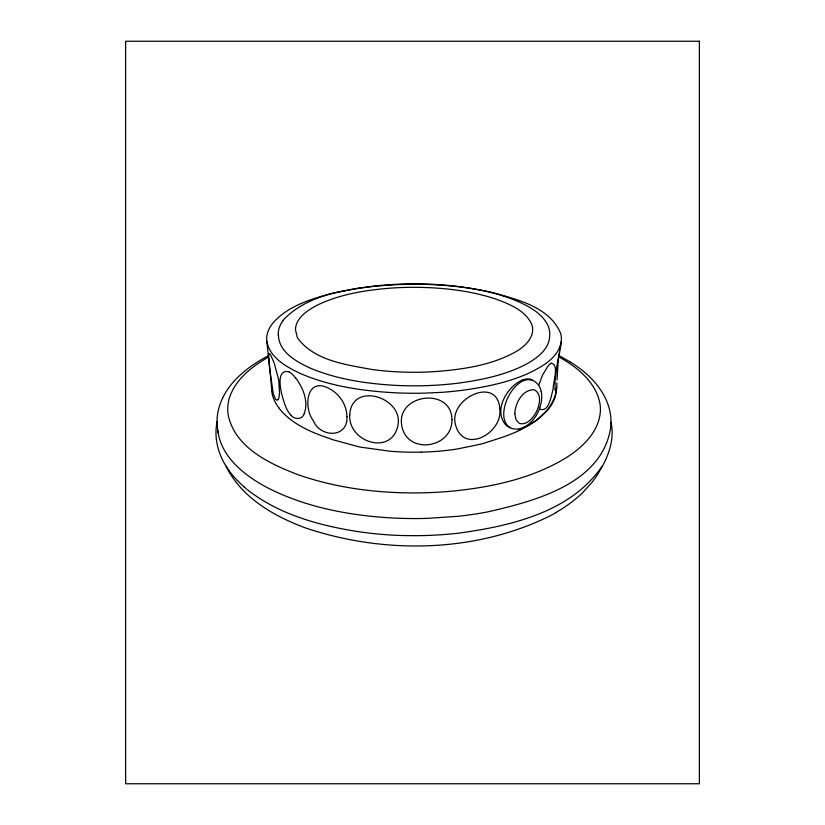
<?xml version="1.0" encoding="UTF-8"?>
<svg xmlns="http://www.w3.org/2000/svg" width="825" height="825" viewBox="0 0 825 825"><rect width="100%" height="100%" fill="white"/><g stroke="black" fill="none" stroke-linecap="round" stroke-linejoin="round"><path stroke-width="1.24" d="M217.037 422.183L217.099 421.874A52.418 52.418 0 0 0 217.645 428.969C220.131 456.4 244.241 475.324 266.815 487.4C304.611 506.921 347.243 515.13 389.4 517.811A427.649 427.649 0 0 0 427.711 518.358L458.143 516.285A362.938 362.938 0 0 0 487.451 511.943C533.868 501.311 600.59 484.327 610.417 429.309A52.264 52.264 0 0 0 610.964 422.183C611.253 398.867 595.042 378.881 576.685 366.259A141.364 141.364 0 0 0 569.827 361.711M268.641 355.647L271.899 391.432M268.641 355.585L269.115 353.492M557.04 379.902L558.298 359.37L560.557 345.84A3.754 3.754 0 0 1 560.773 345.242M556.896 382.841C557.752 405.106 538.302 422.596 518.327 430.382M279.613 393.783L278.695 379.861L274.333 363.557M556.566 387.461L556.122 390.277A2.176 2.176 0 0 1 555.782 391.112M493.618 292.813C518.234 299.836 550.007 307.302 560.67 333.506A21.388 21.388 0 0 1 561.32 341.241L560.144 349.687M561.309 341.241C558.566 358.215 541.148 367.342 527.041 373.972C506.859 382.718 485.11 387.162 463.413 390.153A354.853 354.853 0 0 1 441.396 392.36L424.452 393.143A403.518 403.518 0 0 1 390.534 392.545C360.092 390.565 329.35 385.832 301.115 373.838C286.997 367.197 269.569 358.029 266.815 341.045L269.548 368.063M556.535 368.259L555.081 380.263L555.06 389.049M556.576 367.981L557.514 362.629M557.535 362.536L558.927 355.503L569.827 361.711M217.078 421.988C213.531 438.9 218.821 456.637 228.886 470.363M558.968 355.338L559.711 351.759M555.462 395.536L555.246 396.34M541.19 391.504A17.459 17.459 0 0 0 538.673 385.399L542.633 374.921L547.79 366.444A12.798 12.798 0 0 1 551.183 363.175M539.901 407.612C537.023 415.779 531.609 423.586 523.638 427.422M304.229 413.707C308.725 401.486 303.136 387.843 295.69 377.994M610.964 422.183C614.976 439.694 608.18 457.112 599.136 471.869A86.501 86.501 0 0 1 592.175 482.182L582.099 493.267A140.724 140.724 0 0 1 555.864 512.531M304.198 413.779C302.249 419.781 294.339 419.843 290.978 415.119M222.626 397.97L224.534 394.34A65.546 65.546 0 0 1 225.225 393.133C235.177 376.509 251.439 364.691 268.3 355.761M601.972 466.424C570.632 512.356 510.211 526.103 458.514 533.167A402.889 402.889 0 0 1 415.552 535.683L403.105 535.559A375.571 375.571 0 0 1 354.502 531.063C316.563 524.783 277.808 513.758 247.191 489.524M548.109 409.592L536.394 420.461L520.008 430.145A161.824 161.824 0 0 1 501.683 437.518L481.635 443.974L457.163 449.017A272.621 272.621 0 0 1 430.444 451.791L421.317 452.141M277.87 399.682L276.798 400.135L275.529 399.259L273.281 393.824L269.631 368.445M268.445 357.122C251.635 366.702 234.527 379.933 228.989 399.352A38.517 38.517 0 0 0 228.278 415.491C235.434 448.099 270.167 464.052 298.392 474.829C335.094 487.575 374.117 492.783 412.861 492.938A421.286 421.286 0 0 0 454.503 490.916C493.103 486.863 532.403 478.335 565.898 457.906C582.481 447.501 599.136 431.857 600.373 411.077A36.3 36.3 0 0 0 599.95 403.559C595.794 381.882 576.974 366.919 558.669 356.771M551.42 363.186C559.525 364.928 552.956 382.759 553.152 388.771C551.337 395.484 548.965 413.284 539.406 408.963M522.235 380.005C506.622 387.018 492.566 411.283 506.509 425.679A11.024 11.024 0 0 0 508.087 426.649L510.046 427.628C500.61 421.451 503.508 407.323 507.385 398.568A47.159 47.159 0 0 1 511.603 391.236C516.027 384.79 524.061 377.324 532.527 380.325A13.891 13.891 0 0 1 537.23 383.646A14.912 14.912 0 0 1 538.643 385.419M359.287 287.987L333.259 293.03A241.869 241.869 0 0 0 326.958 294.638C306.993 300.506 285.316 307.56 271.848 324.411A31.102 31.102 0 0 0 269.548 328.061L269.249 328.67A22.987 22.987 0 0 0 266.702 341.055M359.36 288.028L376.118 285.986M380.026 285.378C346.665 289.843 308.302 294.02 283.707 319.533A31.484 31.484 0 0 0 282.624 320.987M530.65 379.521L532.527 380.325M289.327 372.127L288.967 371.92A10.89 10.89 0 0 0 288.276 371.58C272.714 369.353 283.357 402.146 286.77 409.014A27.225 27.225 0 0 0 290.926 415.161M246.366 488.843L244.293 487.07M278.788 407.963C291.142 423.658 310.293 431.98 328.721 438.23A150.851 150.851 0 0 0 332.805 439.725L359.535 446.995L389.647 451.192A302.682 302.682 0 0 0 421.317 452.141M226.009 466.084C241.354 497.743 274.302 516.46 306.116 528.144C384.883 554.39 475.509 552.863 550.564 515.635A174.869 174.869 0 0 0 555.926 512.634M273.983 362.629L270.847 355.431A9.188 9.188 0 0 0 269.744 353.75M541.231 391.493L541.613 393.649A31.144 31.144 0 0 1 539.746 407.56M218.161 432.651L217.955 430.867M278.438 335.301C279.046 352.275 296.412 361.711 309.994 367.991C335.775 378.933 363.835 383.264 391.617 385.141A371.384 371.384 0 0 0 427.793 385.605L438.106 385.079A329.495 329.495 0 0 0 463.196 382.48C484.327 379.325 505.581 374.674 524.772 364.98C536.106 358.916 549.491 349.769 549.687 335.476A19.645 19.645 0 0 0 548.048 325.751C542.685 314.047 530.609 307.385 519.461 302.146A153.728 153.728 0 0 0 502.064 295.68M522.38 380.263A11.251 11.251 0 0 1 530.702 379.232M217.006 421.853A54.718 54.718 0 0 1 222.678 398.001M380.036 285.512A359.112 359.112 0 0 1 461.031 286.894L472.869 288.719A290.864 290.864 0 0 1 493.628 292.803M502.095 295.577A238.332 238.332 0 0 0 472.859 288.781L469.961 288.224A379.83 379.83 0 0 0 376.138 286.223M556.132 391.648A28.133 28.133 0 0 1 555.483 395.423M555.4 396.392A38.218 38.218 0 0 1 548.037 409.53M278.963 407.818A32.598 32.598 0 0 1 271.734 391.452M278.2 335.301A21.811 21.811 0 0 1 282.758 321.09M523.545 427.247A15.592 15.592 0 0 1 509.963 427.835M279.324 393.803A12.653 12.653 0 0 1 278.169 399.723M289.389 372.023A25.462 25.462 0 0 1 295.587 378.077M555.452 390.947A5.043 5.043 0 0 1 555.204 389.06M244.334 487.018A98.866 98.866 0 0 1 228.824 470.405M346.964 416.615C348.047 438.508 320.079 437.776 313.345 420.647C303.466 408.354 306.003 376.839 328.288 388.09A33.557 33.557 0 0 1 332.857 390.782A33.351 33.351 0 0 1 343.386 402.806A33.082 33.082 0 0 1 346.541 412.108L346.964 416.615M514.81 413.727L516.027 419.884L519.183 423.215A5.754 5.754 0 0 0 520.297 423.637C526.226 424.803 531.248 419.739 534.291 415.264A33.082 33.082 0 0 0 537.127 410.169C539.705 404.106 541.695 394.164 534.92 390.153A6.229 6.229 0 0 0 533.61 389.751C522.029 389.957 515.243 403.291 514.81 413.727M295.422 329.402L297.175 337.043A20.996 20.996 0 0 0 298.062 338.662C315.037 360.938 346.356 364.702 372.003 369.507A318.677 318.677 0 0 0 444.603 370.807C469.033 368.404 494.093 363.938 515.738 351.759C525.267 346.531 536.24 335.785 531.537 323.926C525.133 310.458 510.025 304.415 496.908 299.423A156.863 156.863 0 0 0 494.257 298.526C467.703 290.018 439.612 287.286 411.83 287.296A326.752 326.752 0 0 0 386.069 288.513C365.795 290.4 345.366 293.638 326.339 301.156A110.643 110.643 0 0 0 317.13 305.229C307.673 310.241 296.134 317.553 295.422 329.402M349.759 414.707C347.686 441.963 391.679 456.472 397.928 425.401C403.693 397.103 351.594 381.088 349.759 414.707M499.857 409.303C502.528 433.888 462.361 455.204 455.266 423.689C449.171 398.403 497.836 374.89 499.857 409.303M451.945 419.564C452.502 448.986 405.91 455.287 401.62 424.751C397.021 393.659 451.502 386.997 451.945 419.564M699.373 41.25L125.627 41.25L125.627 783.75L699.373 783.75L699.373 41.25"/></g></svg>
